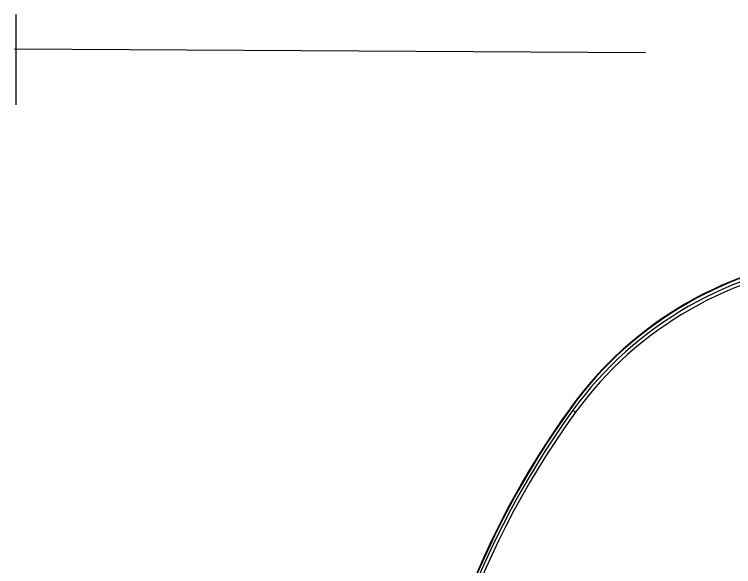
# Model space of a CAD drawing. Extents: x 0 to 170, y 4 to 247.
# Drawn here: x 17.39 to 40.68, y 227.26 to 245.16 of the extents above; entities that cross this region are included whole.
import ezdxf

# ---------------------------------------------------------------- set-up
doc = ezdxf.new("R2010")
doc.units = 0
doc.layers.add('LIVELLO_1', color=160, linetype='Continuous')

# ---------------------------------------------------------------- blocks, each defined once
blk = doc.blocks.new('AI9-BLK1')
at = {"layer": 'LIVELLO_1', "color": 7}
for p, q in [((-67.457, 116.817), (-67.457, 119.744)), ((-67.519, 118.631), (-47.082, 118.511))]:
    blk.add_line(p, q, dxfattribs=at)
blk.add_lwpolyline([(-49.433, 106.921), (-49.433, 106.921), (-49.433, 106.919), (-49.432, 106.919), (-49.432, 106.918), (-49.427, 106.915), (-49.411, 106.9), (-49.385, 106.88), (-49.353, 106.856), (-49.35, 106.853)], dxfattribs=at)
for points, knots in [([(-49.522, 74.42), (-47.498, 71.62), (-44.376, 69.816), (-40.937, 69.463), (-29.008, 68.239), (-17.64, 74.803), (-12.735, 85.746), (-11.322, 88.899), (-11.322, 92.506), (-12.735, 95.659), (-17.64, 106.602), (-29.008, 113.166), (-40.937, 111.942)], [0, 0, 0, 0, 1, 1, 1, 2, 2, 2, 3, 3, 3, 4, 4, 4, 4]), ([(-40.924, 111.805), (-40.924, 111.805), (-40.924, 111.805), (-40.924, 111.805), (-40.924, 111.805), (-40.925, 111.804), (-40.925, 111.804), (-40.925, 111.804), (-40.925, 111.803), (-40.925, 111.803), (-40.925, 111.803), (-40.925, 111.8), (-40.925, 111.8), (-40.925, 111.8), (-40.927, 111.794), (-40.927, 111.794), (-40.927, 111.794), (-40.927, 111.769), (-40.927, 111.769), (-40.927, 111.769), (-40.925, 111.73), (-40.925, 111.73), (-40.925, 111.73), (-40.923, 111.691), (-40.923, 111.691), (-44.293, 111.354), (-47.36, 109.595), (-49.35, 106.853)], [0, 0, 0, 0, 1, 1, 1, 2, 2, 2, 3, 3, 3, 4, 4, 4, 5, 5, 5, 6, 6, 6, 7, 7, 7, 8, 8, 8, 9, 9, 9, 9])]:
    blk.add_open_spline(points, degree=3, knots=knots, dxfattribs=at)
for points in [[(-40.937, 111.942), (-44.376, 111.588), (-47.498, 109.785), (-49.522, 106.985)], [(-40.935, 111.925), (-44.368, 111.573), (-47.487, 109.773), (-49.508, 106.976)], [(-40.924, 111.805), (-44.328, 111.468), (-47.423, 109.689), (-49.433, 106.921)], [(-49.433, 106.921), (-52.854, 102.205), (-54.697, 96.527), (-54.697, 90.703)], [(-49.519, 106.988), (-52.444, 102.939), (-54.225, 98.177), (-54.675, 93.203)], [(-49.505, 106.978), (-52.43, 102.93), (-54.211, 98.169), (-54.658, 93.194)], [(-49.35, 106.853), (-52.757, 102.157), (-54.591, 96.504), (-54.591, 90.703)]]:
    blk.add_open_spline(points, degree=3, dxfattribs=at)

msp = doc.modelspace()

# ---------------------------------------------------------------- block references
at = {"layer": 'LIVELLO_1', "color": 7}
msp.add_blockref('AI9-BLK1', (84.912991, 125.41517), dxfattribs=at)

doc.saveas('drawing.dxf')
